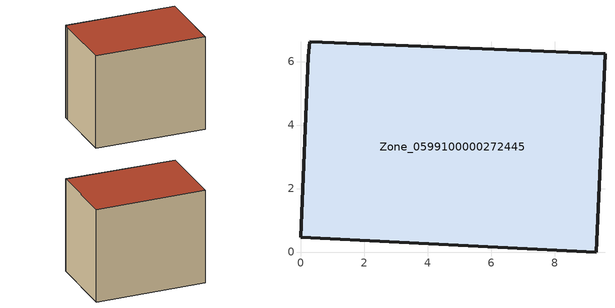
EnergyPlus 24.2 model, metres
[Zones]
Zone_0599100000272445
 floor ground (C_G): 0,0.46 0.25,6.17 0.29,6.62 9.59,6.25 9.31,0 z1.24
 wall outside (C_F): 9.31,0 9.59,6.25 0.29,6.62 0.25,6.17 0,0.46 9.31,0 z1.24:9.25
 roof outside (C_R): 0.25,6.17 0,0.46 9.31,0 9.59,6.25 0.29,6.62 z9.25
[BUILDING]
Pand.0599100000272445: North Axis=0; Terrain=City; Loads Convergence Tolerance Value=0.04; Temperature Convergence Tolerance Value=0.4; Solar Distribution=FullExterior; Maximum Number of Warmup Days=25; Minimum Number of Warmup Days=1
[Site:Location]
Rotterdam.The.Hague.AP_ZH_NLD Design_Conditions: Latitude=51.96; Longitude=4.45; Time Zone=1; Elevation=-4.5
[SITE:GROUNDTEMPERATURE:BUILDINGSURFACE]
18, 18, 18, 18, 18, 18, 18, 18, 18, 18, 18, 18
[MATERIAL] Thermal Absorptance=0.9; Solar Absorptance=0.7; Visible Absorptance=0.7
Name | Roughness | Thickness | Conductivity | Density | Specific Heat
G.TI.1965-1974 | MediumSmooth | 0.15 | 0.882353 | 540 | 1210
F.TI.1965-1974 | Rough | 0.3 | 0.697674 | 1920 | 840
R.TI.1965-1974 | MediumRough | 0.2 | 0.232558 | 1500 | 1000
[CONSTRUCTION]
C_G: G.TI.1965-1974
C_F: F.TI.1965-1974
C_R: R.TI.1965-1974
[ZONE]
Zone_0599100000272445: Type=1; Multiplier=1; Ceiling Height=Autocalculate; Volume=Autocalculate; Floor Area=autocalculate; Part of Total Floor Area=Yes
[ZONEINFILTRATION:DESIGNFLOWRATE]
Infil_Zone_0599100000272445: Zone or ZoneList or Space or SpaceList=Zone_0599100000272445; Schedule=AlwaysOn; Design Flow Rate Calculation Method=Flow/Area; Flow Rate per Floor Area=0.003; Constant Term Coefficient=1; Temperature Term Coefficient=0; Velocity Term Coefficient=0; Velocity Squared Term Coefficient=0
[HVACTEMPLATE:ZONE:IDEALLOADSAIRSYSTEM]
Zone_0599100000272445: Maximum Heating Supply Air Temperature=50; Minimum Cooling Supply Air Temperature=13; Maximum Heating Supply Air Humidity Ratio=0.0156; Minimum Cooling Supply Air Humidity Ratio=0.0077; Heating Limit=NoLimit; Cooling Limit=NoLimit; Dehumidification Control Type=ConstantSensibleHeatRatio; Cooling Sensible Heat Ratio=0.7; Dehumidification Setpoint=60; Humidification Control Type=None; Humidification Setpoint=30; Outdoor Air Method=None; Outdoor Air Flow Rate per Person=0.00944; Outdoor Air Flow Rate per Zone Floor Area=0; Outdoor Air Flow Rate per Zone=0; Demand Controlled Ventilation Type=None; Outdoor Air Economizer Type=NoEconomizer; Heat Recovery Type=None; Sensible Heat Recovery Effectiveness=0.7; Latent Heat Recovery Effectiveness=0.65
[ZONECONTROL:THERMOSTAT]
ThermostatControl_Zone_0599100000272445: Zone or ZoneList=Zone_0599100000272445; Control Type Schedule=DualSetpointControlType; Control 1=Thermostat_Zone_0599100000272445; Temperature Difference Between Cutout And Setpoint=0
[THERMOSTATSETPOINT:DUALSETPOINT]
Thermostat_Zone_0599100000272445: Heating Setpoint Temperature Schedule=HeatingSetpoint_Zone_0599100000272445; Cooling Setpoint Temperature Schedule=CoolingSetpoint_Zone_0599100000272445
[SCHEDULE:COMPACT]
HeatingSetpoint_Zone_0599100000272445: Through: 12/31, For: AllDays, Until: 24:00, 21
CoolingSetpoint_Zone_0599100000272445: Through: 12/31, For: AllDays, Until: 24:00, 24
DualSetpointControlType: Through: 12/31, For: AllDays, Until: 24:00, 4
AlwaysOn: Through: 12/31, For: AllDays, Until: 24:00, 1
